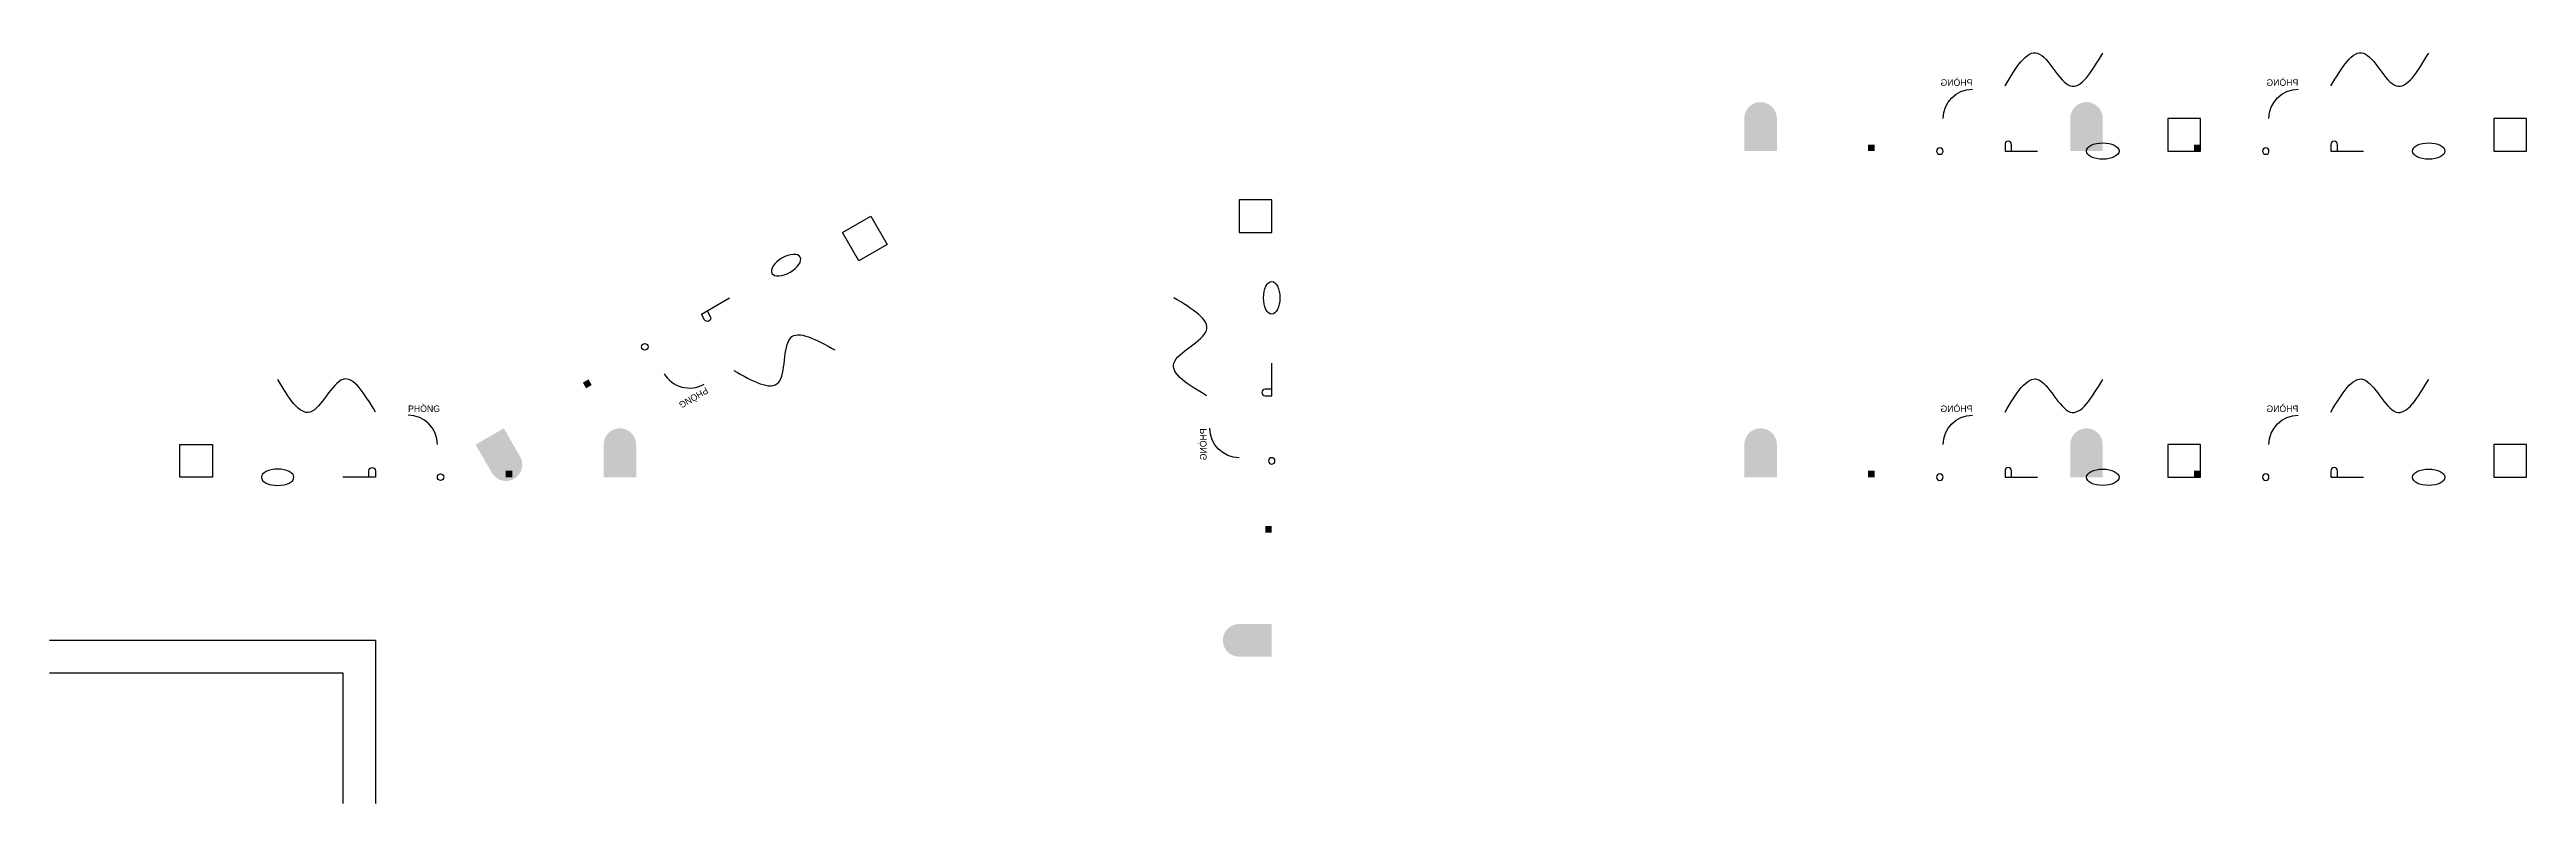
# Model space of a CAD drawing. Header units: metres. Extents: x 0 to 76, y -10 to 13.1.
import ezdxf

# ---------------------------------------------------------------- set-up
doc = ezdxf.new("R2010")
doc.units = ezdxf.units.M

# ---------------------------------------------------------------- blocks, each defined once
blk = doc.blocks.new('MOI_LOAI')
at = {"extrusion": (0, 0, -1)}
blk.add_hatch(color=7, dxfattribs=at).paths.add_polyline_path([(7, 0), (8, 0), (8, 1, 1), (7, 1)])
blk.add_line((0, 0), (1, 0))
blk.add_lwpolyline([(0, 0), (0.2, 0), (0.2, 0.2, 1), (0, 0.2)], format="xyb", close=True)
blk.add_circle((2, 0), 0.1, dxfattribs=at)
blk.add_arc((1, 1), 0.9, 0, 90, dxfattribs=at)
blk.add_ellipse((3, 0), major_axis=(0.5, 0), ratio=0.5)
blk.add_spline([(0, 2), (1, 3), (2, 2), (3, 3)], degree=3)
blk.add_solid([(4, 0), (4.2, 0), (4, 0.2), (4.2, 0.2)], dxfattribs=at)
blk.add_3dface([(5, 0), (6, 0), (6, 1), (5, 1)])
blk.add_text('PHÒNG', height=0.2, dxfattribs=at).set_placement((1, 2))
blk = doc.blocks.new('L0')
blk.add_blockref('MOI_LOAI', (0.5, 0.5))
blk = doc.blocks.new('L1')
blk.add_blockref('L0', (0.5, 0.5))
blk = doc.blocks.new('L2')
blk.add_blockref('L1', (0.5, 0.5))
blk = doc.blocks.new('L3')
blk.add_blockref('L2', (0.5, 0.5))
blk = doc.blocks.new('L4')
blk.add_blockref('L3', (0.5, 0.5))

msp = doc.modelspace()

# ---------------------------------------------------------------- linework, layer by layer
for p, q in [((0, -5), (10, -5)), ((10, -5), (10, -10)), ((0, -6), (9, -6)), ((9, -6), (9, -10))]:
    msp.add_line(p, q)

# ---------------------------------------------------------------- block references
at = {"row_count": 2, "column_count": 2, "row_spacing": 10, "column_spacing": 10}
msp.add_blockref('MOI_LOAI', (60, 0), dxfattribs=at)
at = {"rotation": 90}
msp.add_blockref('L4', (40, 0), dxfattribs=at)
at = {"yscale": -1, "rotation": 30}
msp.add_blockref('MOI_LOAI', (20, 5), dxfattribs=at)
at = {"xscale": -1}
msp.add_blockref('MOI_LOAI', (10, 0), dxfattribs=at)

doc.saveas('drawing.dxf')
